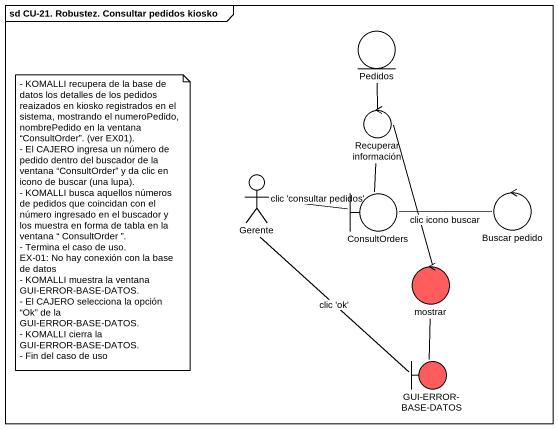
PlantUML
@startuml
mainframe sd CU-21. Robustez. Consultar pedidos kiosko
entity Pedidos
control "Recuperar información" as Recuperar_información
actor Gerente
boundary ConsultOrders
control "Buscar pedido" as Buscar_pedido
control mostrar #FF5D5D
boundary "GUI-ERROR-BASE-DATOS" as GUI_ERROR_BASE_DATOS #FF5D5D
Pedidos -- Recuperar_información
Recuperar_información -- ConsultOrders
Recuperar_información -- mostrar
Gerente -right- ConsultOrders : clic 'consultar pedidos'
Gerente -- GUI_ERROR_BASE_DATOS : clic 'ok'
ConsultOrders -right- Buscar_pedido : clic icono buscar
mostrar -- GUI_ERROR_BASE_DATOS
note as N1
  - KOMALLI recupera de la base de datos los detalles de los pedidos reaizados en kiosko registrados en el sistema, mostrando el numeroPedido, nombrePedido en la ventana “ConsultOrder”. (ver EX01).
  - El CAJERO ingresa un número de pedido dentro del buscador de la ventana “ConsultOrder” y da clic en icono de buscar (una lupa).
  - KOMALLI busca aquellos números de pedidos que coincidan con el número ingresado en el buscador y los muestra en forma de tabla en la ventana “ ConsultOrder ”.
  - Termina el caso de uso.
  EX-01: No hay conexión con la base de datos
  - KOMALLI muestra la ventana GUI-ERROR-BASE-DATOS.
  - El CAJERO selecciona la opción “Ok” de la GUI-ERROR-BASE-DATOS.
  - KOMALLI cierra la GUI-ERROR-BASE-DATOS.
  - Fin del caso de uso
end note
@enduml
